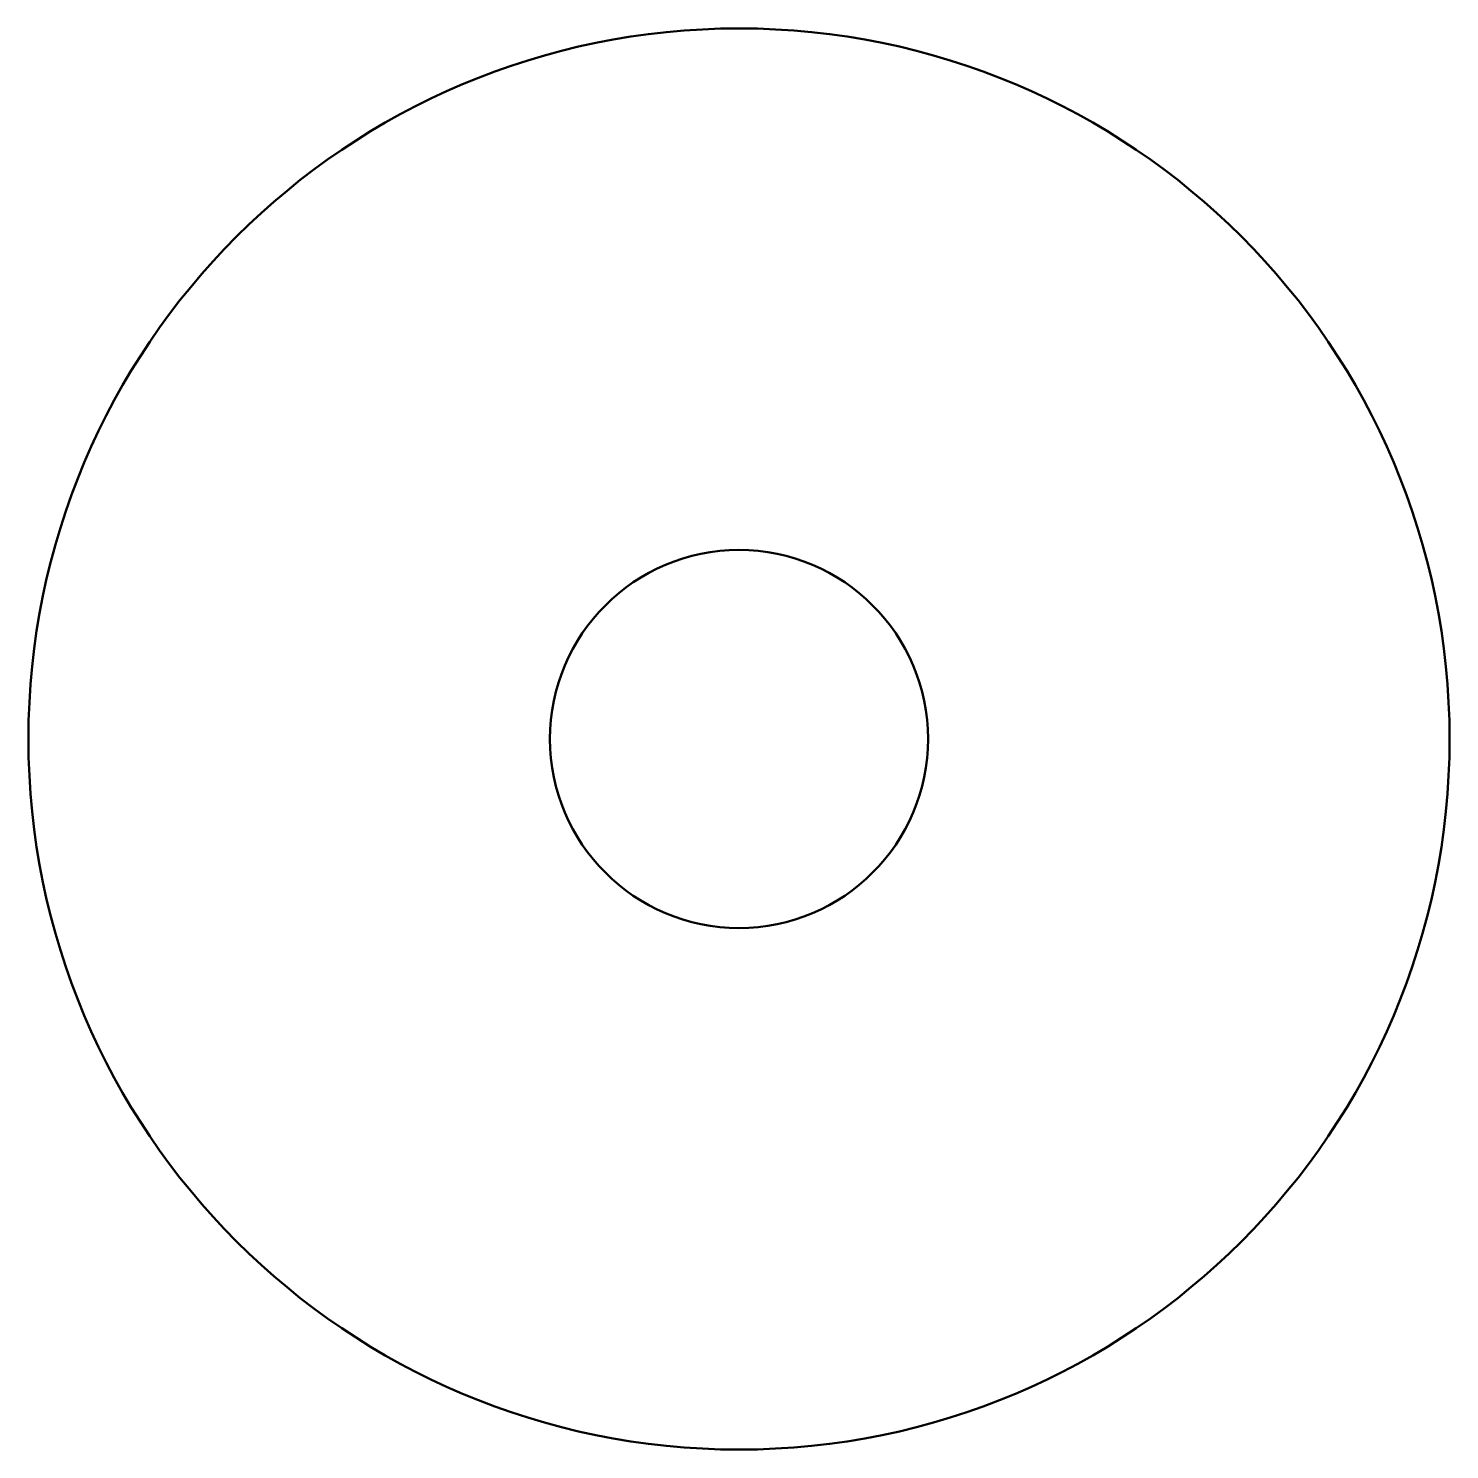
# Model space of a CAD drawing. Header units: inches. Extents: x -1 to 1, y 0 to 2.
import ezdxf

# ---------------------------------------------------------------- set-up
doc = ezdxf.new("R2010")
doc.units = ezdxf.units.IN
doc.header["$MEASUREMENT"] = 0
doc.layers.add('IV_EXTERIOR_PROFILES', color=7, linetype='Continuous', lineweight=50)
doc.layers.add('IV_INTERIOR_PROFILES', color=7, linetype='Continuous', lineweight=50)

msp = doc.modelspace()

# ---------------------------------------------------------------- linework, layer by layer
at = {"layer": 'IV_EXTERIOR_PROFILES'}
msp.add_circle((0, 1), 1, dxfattribs=at)
at = {"layer": 'IV_INTERIOR_PROFILES'}
msp.add_circle((0, 1), 0.266, dxfattribs=at)

doc.saveas('drawing.dxf')
